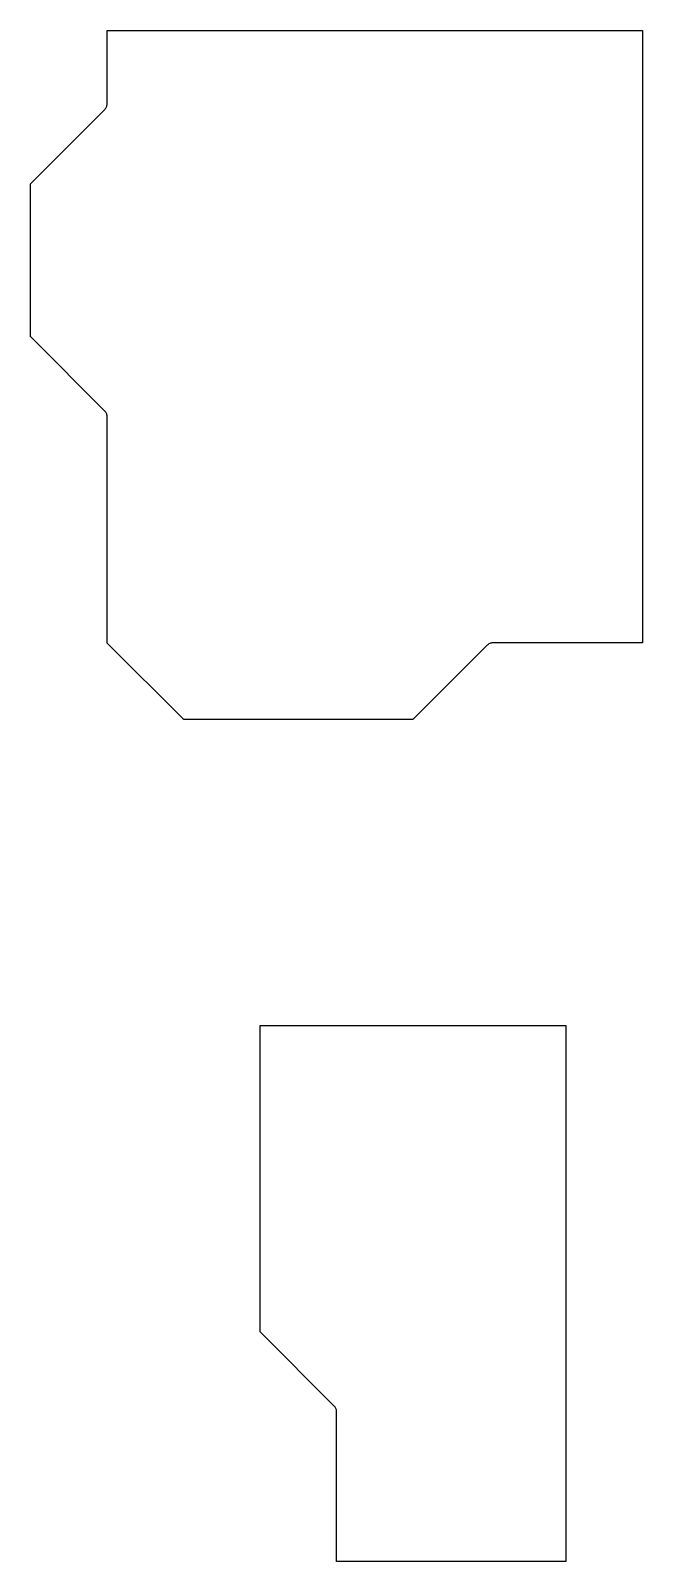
# Model space of a CAD drawing. Header units: metres. Extents: x 0 to 799, y 1 to 1100.
# Drawn here: x 209 to 217, y 1072 to 1092 of the extents above; entities that cross this region are included whole.
import ezdxf

# ---------------------------------------------------------------- set-up
doc = ezdxf.new("R2010")
doc.units = ezdxf.units.M
doc.layers.add('forest', color=7, linetype='Continuous')

msp = doc.modelspace()

# ---------------------------------------------------------------- linework, layer by layer
at = {"layer": 'forest', "color": 191}
for points in [[(209, 1088), (209, 1088.002), (209, 1089.998), (209, 1090), (209.002, 1090.002), (209.971, 1090.971), (209.977, 1090.978), (209.983, 1090.986), (209.988, 1090.994), (209.992, 1091.003), (209.996, 1091.012), (209.998, 1091.022), (210, 1091.032), (210, 1091.041), (210, 1091.998), (210, 1092), (210.002, 1092), (216.998, 1092), (217, 1092), (217, 1091.998), (217, 1084.002), (217, 1084), (216.998, 1084), (215.041, 1084), (215.032, 1084), (215.022, 1083.998), (215.012, 1083.996), (215.003, 1083.992), (214.994, 1083.988), (214.986, 1083.983), (214.978, 1083.977), (214.971, 1083.971), (214.002, 1083.002), (214, 1083), (213.998, 1083), (211.002, 1083), (211, 1083), (210.998, 1083.002), (210.002, 1083.998), (210, 1084), (210, 1084.002), (210, 1086.959), (210, 1086.968), (209.998, 1086.978), (209.996, 1086.988), (209.992, 1086.997), (209.988, 1087.006), (209.983, 1087.014), (209.977, 1087.022), (209.971, 1087.029), (209.002, 1087.998), (209, 1088)], [(212, 1079), (212.002, 1079), (215.998, 1079), (216, 1079), (216, 1078.998), (216, 1072.002), (216, 1072), (215.998, 1072), (213.002, 1072), (213, 1072), (213, 1072.002), (213, 1073.959), (213, 1073.968), (212.998, 1073.978), (212.996, 1073.988), (212.992, 1073.997), (212.988, 1074.006), (212.983, 1074.014), (212.977, 1074.022), (212.971, 1074.029), (212.002, 1074.998), (212, 1075), (212, 1075.002), (212, 1078.998), (212, 1079)]]:
    msp.add_lwpolyline(points, dxfattribs=at)

doc.saveas('drawing.dxf')
